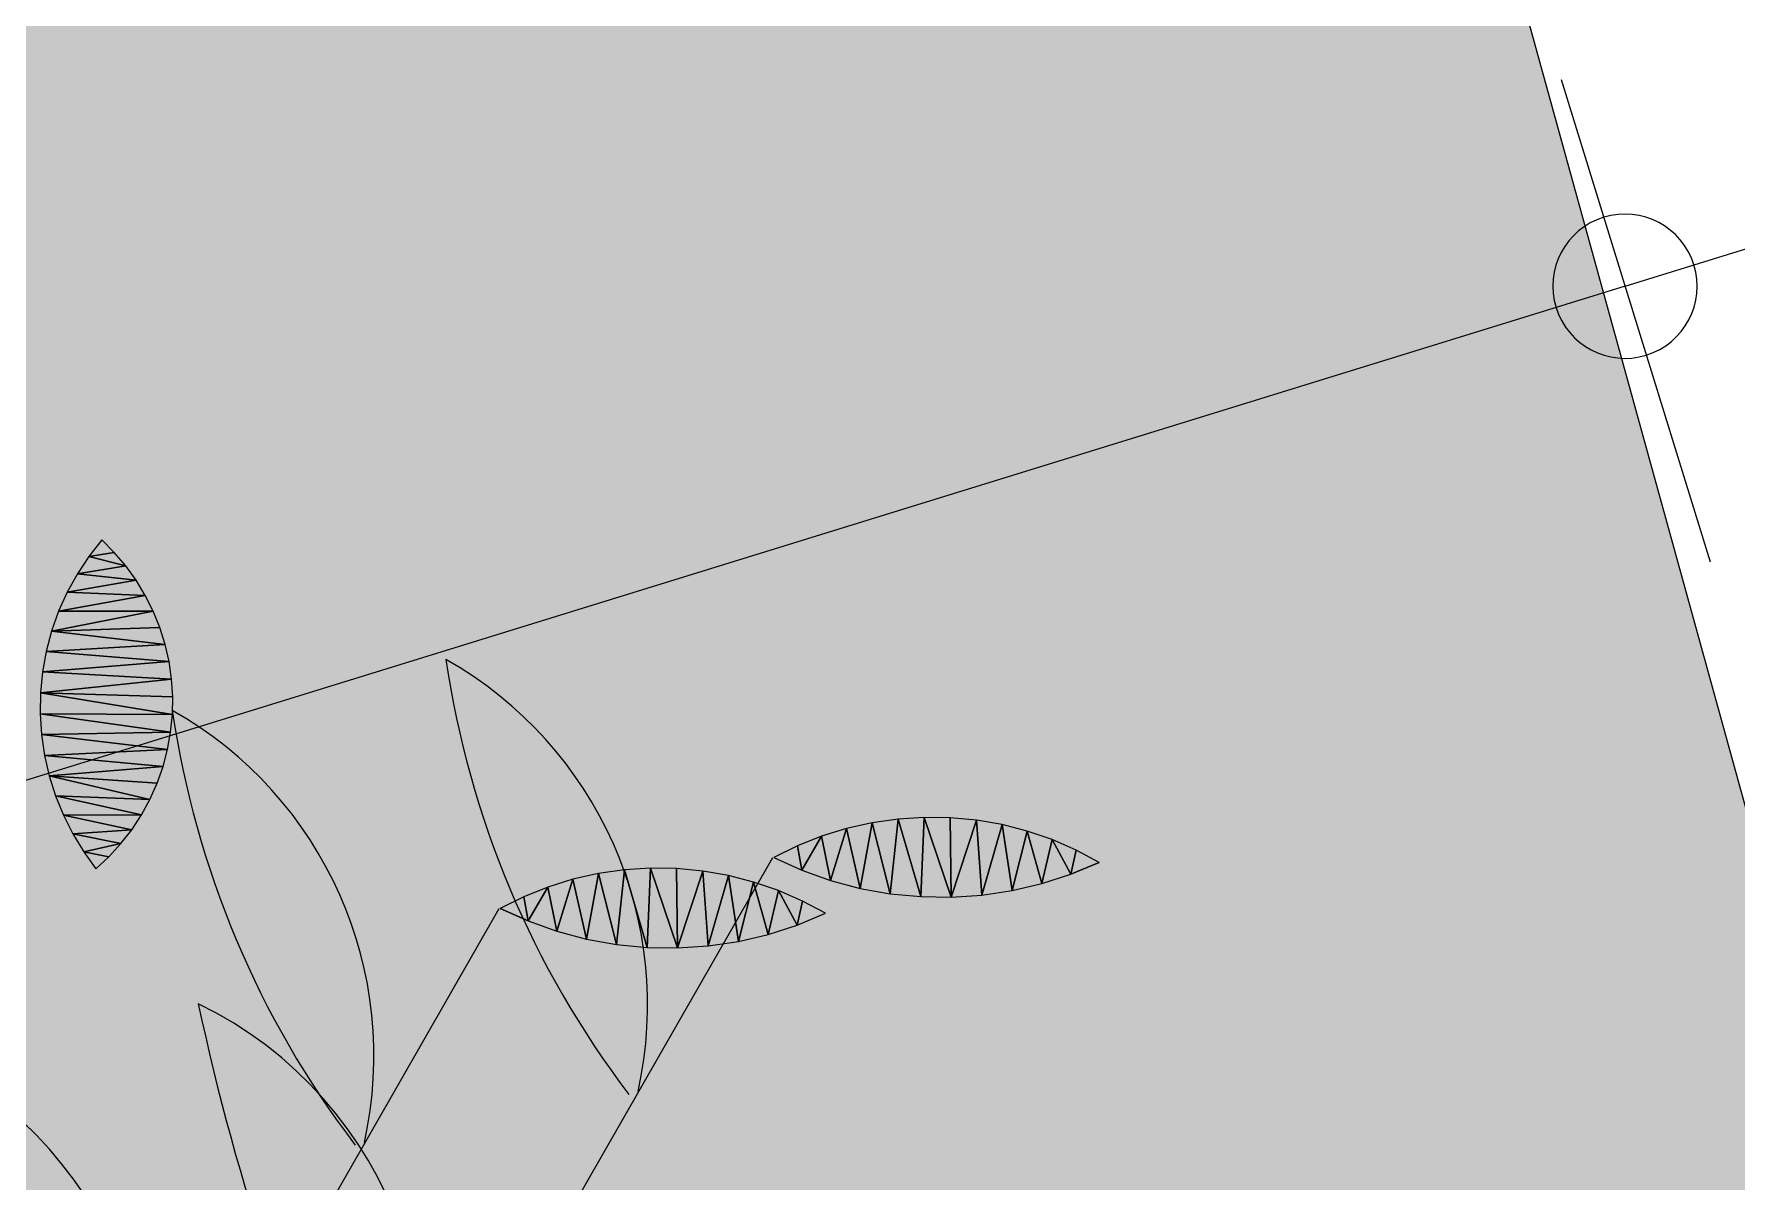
# Model space of a CAD drawing. Header units: metres. Extents: x -2858 to 512, y -1995 to 1252.
# Drawn here: x -513.494 to -512.314, y 402.038 to 402.834 of the extents above; entities that cross this region are included whole.
import ezdxf
from ezdxf.lldxf.tags import DXFTag

# ---------------------------------------------------------------- set-up
doc = ezdxf.new("R2010")
doc.units = ezdxf.units.M
doc.layers.add('Calque commun', color=7, linetype='Continuous')
doc.layers.add('Calque19', color=7, linetype='Continuous')
tags = doc.linetypes.add('HIDDENX2', pattern=[0.75, 0.5, -0.25]).pattern_tags.tags
tags[6:7] = [DXFTag(74, 4), DXFTag(75, 0), DXFTag(340, '0'), DXFTag(46, 1.0), DXFTag(50, 0.0), DXFTag(44, 0.0), DXFTag(45, 0.0)]
tags[4:5] = [DXFTag(74, 4), DXFTag(75, 0), DXFTag(340, '0'), DXFTag(46, 1.0), DXFTag(50, 0.0), DXFTag(44, 0.0), DXFTag(45, 0.0)]

# ---------------------------------------------------------------- blocks, each defined once
blk = doc.blocks.new('hatch2')
at = {"layer": 'Calque commun', "color": 6, "linetype": 'Continuous', "lineweight": 9}
mesh = blk.add_polyface(dxfattribs=at)
corners = [(-25.9653, -31.5507), (-32.5653, -31.5507), (-32.5653, -29.7153), (-25.9653, -28.4153), (-39.1748, -29.7153), (-32.5653, -22.3507), (-39.1748, -20.5153), (-25.9653, -22.3507), (-19.3559, -28.4153), (-25.9653, -19.2153), (-19.3559, -19.2153), (-32.5653, -20.5153)]
mesh.append_faces([[corners[k] for k in face] for face in [(0, 2, 3), (6, 5, 4), (8, 7, 10)]], dxfattribs={"vtx0": -1, "vtx1": -1, "color": 6})
mesh.append_faces([[corners[k] for k in face] for face in [(3, 2, 5)]], dxfattribs={"vtx0": -1, "vtx1": -1, "vtx2": -1, "color": 6})
mesh.append_faces([[corners[k] for k in face] for face in [(3, 5, 7)]], dxfattribs={"vtx0": -1, "vtx2": -1, "color": 6})
mesh.append_faces([[corners[k] for k in face] for face in [(11, 5, 6)]], dxfattribs={"vtx1": -1, "color": 6})
mesh.append_faces([[corners[k] for k in face] for face in [(2, 4, 5), (8, 3, 7)]], dxfattribs={"vtx1": -1, "vtx2": -1, "color": 6})
mesh.append_faces([[corners[k] for k in face] for face in [(0, 1, 2), (7, 9, 10)]], dxfattribs={"vtx2": -1, "color": 6})
blk = doc.blocks.new('toitvilla13')
at = {"layer": 'Calque commun', "color": 0, "linetype": 'ByBlock', "lineweight": -2}
blk.add_blockref('hatch2', (0, 0), dxfattribs=at)
at = {"layer": 'Calque commun', "color": 9, "linetype": 'HIDDENX2', "lineweight": 18}
mesh = blk.add_polyface(dxfattribs=at)
corners = [(-32.5653, -22.3507), (-39.1748, -20.5153), (-39.1748, -29.7153), (-33.3448, -29.7153), (-24.6321, -28.4153), (-19.3559, -28.4153), (-25.9653, -22.3507), (-19.3559, -19.2153), (-32.5653, -29.7153), (-25.9653, -31.5507), (-25.9653, -28.4153), (-32.5653, -20.5153), (-32.5653, -31.5507), (-25.9653, -19.2153)]
mesh.append_faces([[corners[k] for k in face] for face in [(7, 6, 5), (8, 0, 3), (4, 6, 10)]], dxfattribs={"vtx0": -1, "vtx1": -1, "color": 9})
mesh.append_faces([[corners[k] for k in face] for face in [(8, 10, 0)]], dxfattribs={"vtx0": -1, "vtx1": -1, "vtx2": -1, "color": 9})
mesh.append_faces([[corners[k] for k in face] for face in [(0, 1, 2), (8, 9, 10), (10, 6, 0)]], dxfattribs={"vtx0": -1, "vtx2": -1, "color": 9})
mesh.append_faces([[corners[k] for k in face] for face in [(2, 3, 0), (4, 5, 6)]], dxfattribs={"vtx1": -1, "vtx2": -1, "color": 9})
mesh.append_faces([[corners[k] for k in face] for face in [(0, 11, 1), (8, 12, 9), (7, 13, 6)]], dxfattribs={"vtx2": -1, "color": 9})
blk = doc.blocks.new('SPE33')
at = {"layer": 'Calque19', "color": 34, "linetype": 'Continuous', "lineweight": 9}
blk.add_line((0, 0), (-0.9711, -0.2069), dxfattribs=at)
at = {"layer": 'Calque19', "color": 102, "linetype": 'Continuous', "lineweight": 9, "flags": 128}
for points in [[(-0.4452, -0.0944), (-0.4452, -0.0944, 0.407196), (-0.63, -0.436), (-0.63, -0.436, 0.059849), (-0.4441, -0.1056)], [(-0.7879, -0.1683), (-0.7879, -0.1683, 0.330481), (-0.9223, -0.4673), (-0.9223, -0.4673, 0.127314), (-0.7823, -0.1717)]]:
    blk.add_lwpolyline(points, format="xyb", dxfattribs=at)
at = {"layer": 'Calque19', "color": 102, "linetype": 'Continuous', "lineweight": 9}
mesh = blk.add_polyface(dxfattribs=at)
corners = [(-0.978, -0.1862), (-1.0047, -0.1916), (-0.9885, -0.1996), (-1.1095, -0.071), (-1.1003, -0.0453), (-1.1151, -0.0537), (-0.9716, -0.2064), (-1.0483, -0.0817), (-1.0941, -0.1038), (-1.0845, -0.1191), (-1.0647, -0.0681), (-1.0193, -0.1125), (-1.0489, -0.1601), (-1.0067, -0.1296), (-1.035, -0.1718), (-1.0203, -0.1823), (-0.9956, -0.1476), (-1.082, -0.056), (-1.1024, -0.0877), (-0.986, -0.1665), (-1.0332, -0.0965), (-1.0618, -0.1474), (-1.0737, -0.1337), (-1.1195, -0.0361), (-1.1195, -0.0361)]
mesh.append_faces([[corners[k] for k in face] for face in [(0, 2, 6)]], dxfattribs={"vtx0": -1, "color": 102})
mesh.append_faces([[corners[k] for k in face] for face in [(3, 4, 5), (11, 12, 13), (1, 19, 15), (20, 21, 11), (7, 9, 20), (17, 18, 10), (16, 15, 19), (14, 13, 12), (8, 10, 18)]], dxfattribs={"vtx0": -1, "vtx1": -1, "color": 102})
mesh.append_faces([[corners[k] for k in face] for face in [(0, 1, 2), (7, 8, 9), (14, 16, 13), (17, 3, 18), (20, 22, 21), (20, 9, 22), (11, 21, 12)]], dxfattribs={"vtx0": -1, "vtx2": -1, "color": 102})
mesh.append_faces([[corners[k] for k in face] for face in [(24, 23, 4)]], dxfattribs={"vtx1": -1, "color": 102})
mesh.append_faces([[corners[k] for k in face] for face in [(7, 10, 8), (14, 15, 16), (17, 4, 3), (0, 19, 1), (23, 5, 4)]], dxfattribs={"vtx1": -1, "vtx2": -1, "color": 102})
mesh = blk.add_polyface(dxfattribs=at)
corners = [(-0.8242, -0.6881), (-0.8249, -0.7003), (-0.8104, -0.6993), (-0.8119, -0.6408), (-0.7546, -0.684), (-0.8065, -0.6298), (-0.7674, -0.5831), (-0.7066, -0.6518), (-0.7575, -0.5759), (-0.7417, -0.6775), (-0.8003, -0.6193), (-0.7362, -0.5639), (-0.6871, -0.6303), (-0.6787, -0.6185), (-0.6713, -0.606), (-0.665, -0.5929), (-0.7012, -0.5527), (-0.8226, -0.6759), (-0.7248, -0.5593), (-0.7471, -0.5695), (-0.6964, -0.6415), (-0.7767, -0.5912), (-0.7176, -0.6613), (-0.7132, -0.5555), (-0.7853, -0.5999), (-0.8164, -0.6522), (-0.7681, -0.6896), (-0.7293, -0.6699), (-0.7932, -0.6093), (-0.6646, -0.5502), (-0.6769, -0.5501), (-0.6555, -0.5655), (-0.82, -0.6639), (-0.7961, -0.6972), (-0.6597, -0.5794), (-0.6891, -0.5509), (-0.7819, -0.694), (-0.6524, -0.5513)]
mesh.append_faces([[corners[k] for k in face] for face in [(29, 31, 37)]], dxfattribs={"vtx0": -1, "color": 102})
mesh.append_faces([[corners[k] for k in face] for face in [(3, 4, 5), (6, 7, 8), (0, 2, 17), (11, 13, 18), (24, 22, 21), (27, 28, 9), (14, 23, 13), (16, 15, 35), (35, 34, 30), (5, 4, 10)]], dxfattribs={"vtx0": -1, "vtx1": -1, "color": 102})
mesh.append_faces([[corners[k] for k in face] for face in [(11, 12, 13), (19, 20, 12), (13, 23, 18), (27, 24, 28), (32, 33, 36), (3, 26, 4), (6, 22, 7), (25, 36, 26), (14, 16, 23)]], dxfattribs={"vtx0": -1, "vtx2": -1, "color": 102})
mesh.append_faces([[corners[k] for k in face] for face in [(4, 9, 10), (14, 15, 16), (6, 21, 22), (3, 25, 26), (7, 20, 8), (29, 30, 31), (32, 17, 33), (2, 33, 17), (34, 31, 30), (11, 19, 12), (25, 32, 36), (28, 10, 9), (19, 8, 20), (27, 22, 24), (15, 34, 35)]], dxfattribs={"vtx1": -1, "vtx2": -1, "color": 102})
mesh.append_faces([[corners[k] for k in face] for face in [(0, 1, 2)]], dxfattribs={"vtx2": -1, "color": 102})
blk = doc.blocks.new('geometrebondepartleger')
at = {"layer": 'Calque19', "color": 0, "linetype": 'ByBlock', "lineweight": -2}
blk.add_blockref('SPE33', (108.1419, 117.4364, 79), dxfattribs=at)
blk = doc.blocks.new('new343')
at = {"layer": 'Calque commun', "color": 1, "linetype": 'Continuous', "lineweight": 9}
blk.add_arc((0, 0), 0.5, 0, 359.9994, dxfattribs=at)
blk = doc.blocks.new('DimLine7004')
at = {"layer": 'Calque commun', "color": 1, "linetype": 'Continuous', "lineweight": 9}
for p, q in [((36.1733, 105.9531), (36.3536, 106.2531)), ((36.2506, 106.0816), (36.0791, 106.1846)), ((36.2506, 106.0816), (40.5388, 103.5059))]:
    blk.add_line(p, q, dxfattribs=at)
at = {"layer": 'Calque commun', "color": 1, "linetype": 'Continuous', "lineweight": 9, "xscale": 0.1000000008769844, "yscale": 0.1000000008769844, "zscale": 0.1000000008769844, "rotation": 329.0091859696225}
blk.add_blockref('new343', (36.2506, 106.0816), dxfattribs=at)
blk = doc.blocks.new('_20')
at = {"layer": 'Calque19', "color": 82, "linetype": 'Continuous', "lineweight": 9}
blk.add_line((0, 0, 79), (-0.9711, -0.2069, 79), dxfattribs=at)
at = {"layer": 'Calque19', "color": 82, "linetype": 'Continuous', "lineweight": 9, "flags": 128}
for points in [[(-0.4452, -0.0944), (-0.4452, -0.0944, 0.407196), (-0.63, -0.436), (-0.63, -0.436, 0.059849), (-0.4441, -0.1056)], [(-0.7879, -0.1683), (-0.7879, -0.1683, 0.330481), (-0.9223, -0.4673), (-0.9223, -0.4673, 0.127314), (-0.7823, -0.1717)]]:
    blk.add_lwpolyline(points, format="xyb", dxfattribs=at)
at = {"layer": 'Calque19', "color": 82, "linetype": 'Continuous', "lineweight": 9}
mesh = blk.add_polyface(dxfattribs=at)
corners = [(-0.9956, -0.1476, 79), (-1.0203, -0.1823, 79), (-0.986, -0.1665, 79), (-0.9716, -0.2064, 79), (-0.9716, -0.2064, 79), (-0.978, -0.1862, 79), (-1.0489, -0.1601, 79), (-1.0193, -0.1125, 79), (-1.0618, -0.1474, 79), (-1.0483, -0.0817, 79), (-1.0845, -0.1191, 79), (-1.0332, -0.0965, 79), (-1.0647, -0.0681, 79), (-1.0941, -0.1038, 79), (-1.0047, -0.1916, 79), (-0.9885, -0.1996, 79), (-1.0067, -0.1296, 79), (-1.035, -0.1718, 79), (-1.1003, -0.0453, 79), (-1.1151, -0.0537, 79), (-1.1095, -0.0709, 79), (-1.0737, -0.1337, 79), (-1.1024, -0.0877, 79), (-1.082, -0.056, 79), (-1.1195, -0.0361, 79)]
mesh.append_faces([[corners[k] for k in face] for face in [(0, 1, 2), (6, 7, 8), (9, 10, 11), (21, 11, 10), (22, 23, 20), (14, 2, 1), (16, 17, 0), (18, 20, 23)]], dxfattribs={"vtx0": -1, "vtx1": -1, "color": 82})
mesh.append_faces([[corners[k] for k in face] for face in [(16, 6, 17), (9, 13, 10), (18, 19, 20), (8, 7, 11), (14, 5, 2), (22, 12, 23)]], dxfattribs={"vtx0": -1, "vtx2": -1, "color": 82})
mesh.append_faces([[corners[k] for k in face] for face in [(9, 12, 13), (14, 15, 5), (16, 7, 6), (17, 1, 0), (21, 8, 11), (22, 13, 12), (15, 3, 5), (18, 24, 19)]], dxfattribs={"vtx1": -1, "vtx2": -1, "color": 82})
mesh.append_faces([[corners[k] for k in face] for face in [(3, 4, 5)]], dxfattribs={"vtx2": -1, "color": 82})

msp = doc.modelspace()

# ---------------------------------------------------------------- hatches: boundary and pattern name
at = {"layer": 'Calque commun', "linetype": 'Continuous', "lineweight": 9}
msp.add_hatch(color=41, dxfattribs=at).paths.add_polyline_path([(-511.1596, 408.4243), (-506.933, 409.7564), (-506.8698, 409.4623), (-505.9833, 409.7416), (-506.0466, 410.0358), (-504.8558, 410.4111), (-504.3003, 408.5878), (-506.4964, 407.8986), (-506.2262, 407.0415), (-502.9161, 408.0448), (-502.3864, 406.3687), (-495.8788, 408.4338), (-504.9956, 436.9112), (-515.4096, 433.5436), (-514.9967, 432.2293), (-525.2508, 429.0479), (-526.0588, 430.6878), (-518.9617, 432.8335), (-519.2575, 433.7363), (-518.8129, 433.8677), (-519.8948, 437.3014), (-513.7474, 439.2205), (-512.8082, 436.2716), (-505.4329, 438.6605), (-509.9341, 458.0845), (-508.5291, 457.9995), (-504.0016, 438.0701), (-494.1377, 407.2536), (-503.6095, 404.3665), (-504.0419, 405.785), (-512.5431, 403.1499), (-511.6653, 399.9671), (-518.371, 397.8881), (-519.161, 401.0996), (-519.5388, 402.8678), (-507.6575, 406.5928), (-508.0393, 407.8037), (-510.683, 406.9122)])

# ---------------------------------------------------------------- linework, layer by layer
at = {"layer": 'Calque commun', "color": 7, "linetype": 'Continuous', "lineweight": 9}
msp.add_line((-512.5431, 403.1499), (-511.6653, 399.9671), dxfattribs=at)
at = {"layer": 'Calque commun', "color": 3, "linetype": 'HIDDENX2', "lineweight": 18, "extrusion": (0, 0, -1)}
msp.add_arc((494.5277, 544.1418), 162.6468, 258.823451, 321.396966, dxfattribs=at)
msp.add_arc((494.5277, 544.1418), 162.6468, 258.823451, 321.396966, dxfattribs=at)
msp.add_arc((494.5277, 544.1418), 162.6468, 258.823451, 321.396966, dxfattribs=at)

# ---------------------------------------------------------------- block references
at = {"layer": 'Calque commun', "color": 0, "linetype": 'ByBlock', "lineweight": -2}
for name, p, rotation in [('geometrebondepartleger', (-528.8356, 560.3039), 228.1617603435354), ('toitvilla13', (-524.6194, 362.4857), 197.4933286152844), ('_20', (-513.6654, 401.366), 228.1617603435354)]:
    msp.add_blockref(name, p, dxfattribs=dict(at, rotation=rotation))
at = {"layer": 'Calque commun', "color": 1, "linetype": 'Continuous', "lineweight": 9, "rotation": 228.1617603435354}
msp.add_blockref('DimLine7004', (-567.2453, 500.4263), dxfattribs=at)

doc.saveas('drawing.dxf')
